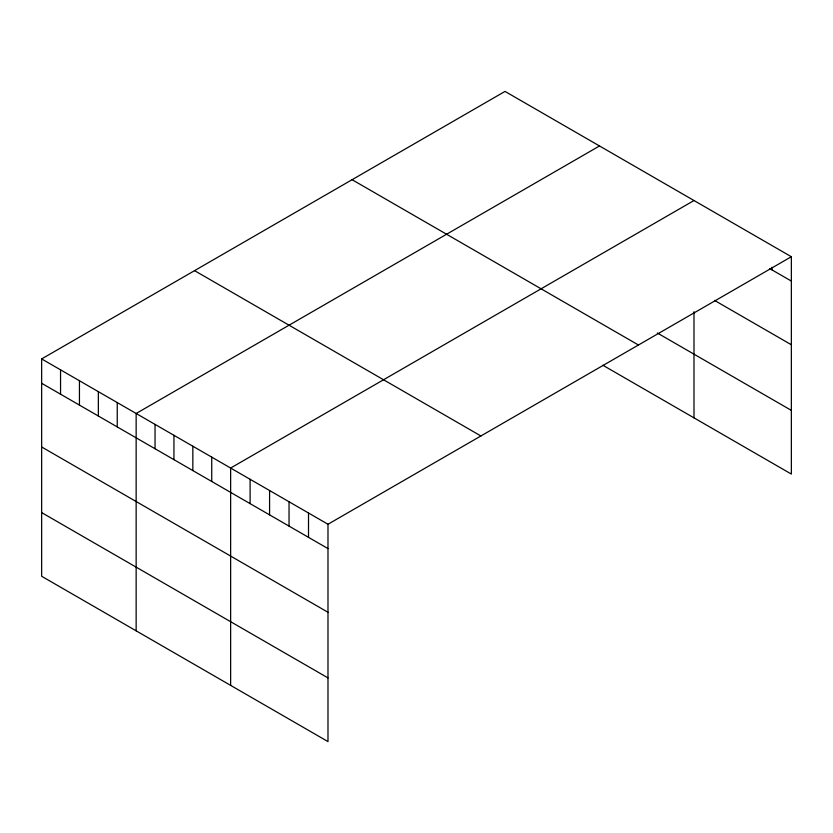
<?xml version="1.0" encoding="UTF-8"?>
<svg xmlns="http://www.w3.org/2000/svg" width="833" height="833" viewBox="0 0 833 833"><rect width="100%" height="100%" fill="white"/><g stroke="black" fill="none" stroke-linecap="round" stroke-linejoin="round"><path stroke-width="1.25" d="M41.65 358.929L327.983 524.249L327.983 741.589L41.65 576.269L41.65 358.929L505.017 91.411L791.35 256.731L791.35 474.071L602.842 365.229M599.5 145.962L136.143 413.491L136.143 630.82M693.993 200.524L230.637 468.042L230.637 685.382M327.983 524.249L791.35 256.731M769.713 268.58L791.35 281.065M714.547 300.421L791.35 344.758M657.31 332.992L791.35 410.377M352.099 179.699L638.442 345.008M194.558 270.652L480.901 435.971M41.65 383.274L327.983 548.593M41.65 446.967L327.983 612.276M41.65 512.587L327.983 677.895M771.879 267.268L771.879 269.83M693.993 311.709L693.993 417.864M308.512 513.003L308.512 537.347M289.041 501.768L289.041 526.102M269.58 490.522L269.58 514.867M250.108 479.287L250.108 503.621M211.738 457.13L211.738 481.474M192.839 446.217L192.839 470.562M173.941 435.305L173.941 459.649M155.042 424.403L155.042 448.737M117.245 402.578L117.245 426.913M98.346 391.666L98.346 416.011M79.447 380.754L79.447 405.098M60.549 369.842L60.549 394.186"/></g></svg>
